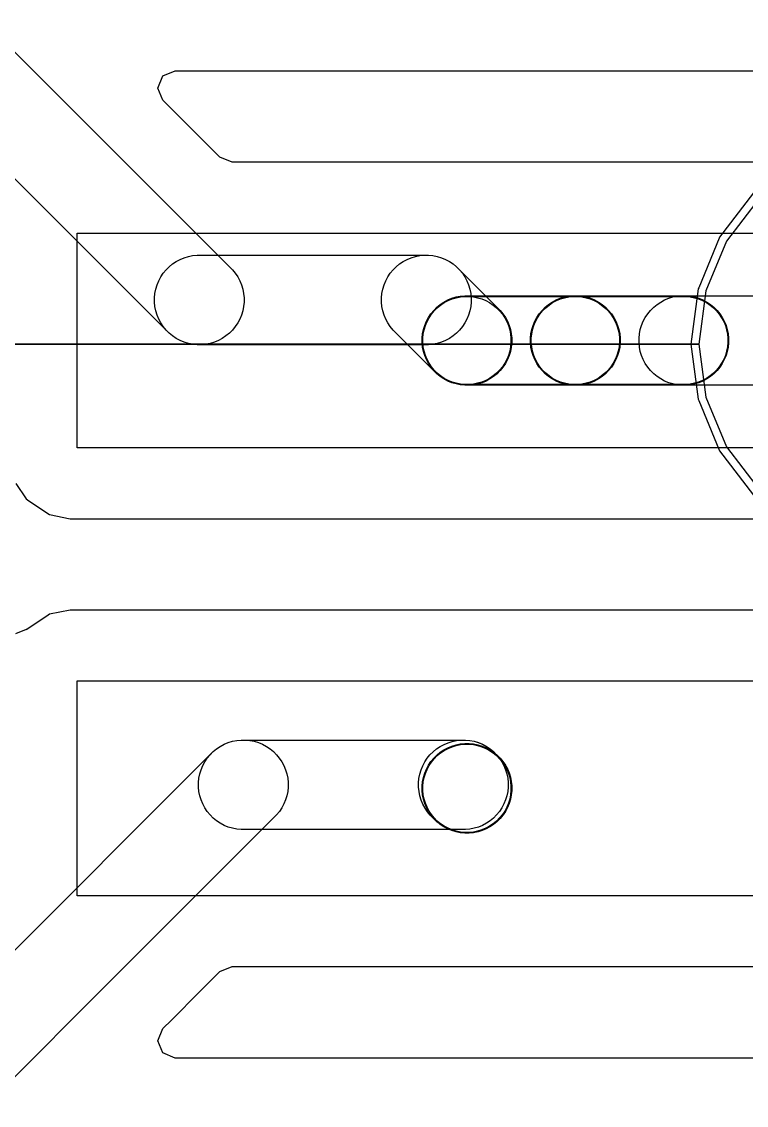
# Model space of a CAD drawing. Extents: x 125179 to 173800, y -108200 to -87800.
# Drawn here: x 144753 to 146807, y -100037 to -96965 of the extents above; entities that cross this region are included whole.
import ezdxf

# ---------------------------------------------------------------- set-up
doc = ezdxf.new("R2010")
doc.units = 0
doc.layers.add('L2D0_Cu1', color=1, linetype='CONTINUOUS')
doc.layers.add('L4D0_Cu2', color=2, linetype='CONTINUOUS')

msp = doc.modelspace()

# ---------------------------------------------------------------- linework, layer by layer
at = {"layer": 'L2D0_Cu1'}
for points in [[(144216.391, -96534.386), (145350.214, -97668.209), (145358.13, -97677.855), (145365.063, -97688.23), (145370.945, -97699.235), (145375.72, -97710.763), (145379.343, -97722.704), (145381.777, -97734.943), (145383, -97747.361), (145383, -97759.839), (145381.777, -97772.257), (145379.343, -97784.496), (145375.72, -97796.437), (145370.945, -97807.965), (145365.063, -97818.97), (145358.13, -97829.345), (145350.214, -97838.991), (145341.391, -97847.814), (145331.745, -97855.73), (145321.37, -97862.663), (145310.365, -97868.545), (145298.837, -97873.32), (145286.896, -97876.943), (145274.657, -97879.377), (145262.239, -97880.6), (145249.761, -97880.6), (145237.343, -97879.377), (145225.104, -97876.943), (145213.163, -97873.32), (145201.635, -97868.545), (145190.63, -97862.663), (145180.255, -97855.73), (145170.609, -97847.814), (144036.786, -96713.991)], [(146924.87, -97363.3), (145349.151, -97363.3), (145314.503, -97348.948), (145153.103, -97187.548), (145138.751, -97152.9), (145153.103, -97118.252), (145187.751, -97103.9), (147139.548, -97103.9)], [(147252.239, -97995.6), (146623.761, -97995.6), (146611.343, -97994.377), (146599.104, -97991.943), (146587.163, -97988.32), (146575.635, -97983.545), (146564.63, -97977.663), (146554.255, -97970.73), (146544.609, -97962.814), (146535.786, -97953.991), (146527.87, -97944.345), (146520.937, -97933.97), (146515.055, -97922.965), (146510.28, -97911.437), (146506.657, -97899.496), (146504.223, -97887.257), (146503, -97874.839), (146503, -97862.361), (146504.223, -97849.943), (146506.657, -97837.704), (146510.28, -97825.763), (146515.055, -97814.235), (146520.937, -97803.23), (146527.87, -97792.855), (146535.786, -97783.209), (146544.609, -97774.386), (146554.255, -97766.47), (146564.63, -97759.537), (146575.635, -97753.655), (146587.163, -97748.88), (146599.104, -97745.257), (146611.343, -97742.823), (146623.761, -97741.6), (147252.239, -97741.6)], [(144736.114, -98274.052), (144765.448, -98317.952), (144769.459, -98320.632), (144823.842, -98356.97), (144831.769, -98362.267), (144890.252, -98373.9), (146898.425, -98373.9)], [(147139.548, -98633.3), (144890.252, -98633.3), (144831.769, -98644.933), (144827.755, -98647.615), (144775.291, -98682.671), (144765.448, -98689.248), (144764.856, -98688.362), (144735.003, -98700.728)], [(144036.772, -100293.624), (145295.594, -99034.399), (145305.239, -99026.482), (145315.613, -99019.548), (145326.617, -99013.664), (145338.144, -99008.887), (145350.085, -99005.262), (145362.323, -99002.826), (145374.741, -99001.601), (145387.219, -99001.599), (145399.637, -99002.82), (145411.876, -99005.253), (145423.817, -99008.873), (145435.347, -99013.646), (145446.352, -99019.527), (145456.729, -99026.458), (145466.376, -99034.372), (145475.201, -99043.194), (145483.118, -99052.839), (145490.052, -99063.213), (145495.936, -99074.217), (145500.713, -99085.744), (145504.338, -99097.685), (145506.774, -99109.923), (145507.999, -99122.341), (145508.001, -99134.819), (145506.78, -99147.237), (145504.347, -99159.476), (145500.727, -99171.417), (145495.954, -99182.947), (145490.073, -99193.952), (145483.142, -99204.329), (145475.228, -99213.976), (144216.406, -100473.201)], [(147139.548, -99903.3), (145187.899, -99903.3), (145153.251, -99888.948), (145138.899, -99854.3), (145153.245, -99819.657), (145177.004, -99795.891), (145257.849, -99715.02), (145314.594, -99658.257), (145349.248, -99643.9), (147139.548, -99643.9)]]:
    msp.add_lwpolyline(points, dxfattribs=at)
for points in [[(144910, -98173.4), (144910, -97563.8), (147119.8, -97563.8), (147119.8, -98173.4)], [(145249.761, -97880.6), (145237.343, -97879.377), (145225.104, -97876.943), (145213.163, -97873.32), (145201.635, -97868.545), (145190.63, -97862.663), (145180.255, -97855.73), (145170.609, -97847.814), (145161.786, -97838.991), (145153.87, -97829.345), (145146.937, -97818.97), (145141.055, -97807.965), (145136.28, -97796.437), (145132.657, -97784.496), (145130.223, -97772.257), (145129, -97759.839), (145129, -97747.361), (145130.223, -97734.943), (145132.657, -97722.704), (145136.28, -97710.763), (145141.055, -97699.235), (145146.937, -97688.23), (145153.87, -97677.855), (145161.786, -97668.209), (145170.609, -97659.386), (145180.255, -97651.47), (145190.63, -97644.537), (145201.635, -97638.655), (145213.163, -97633.88), (145225.104, -97630.257), (145237.343, -97627.823), (145249.761, -97626.6), (145906.239, -97626.6), (145918.657, -97627.823), (145930.896, -97630.257), (145942.837, -97633.88), (145954.365, -97638.655), (145965.37, -97644.537), (145975.745, -97651.47), (145985.391, -97659.386), (145994.214, -97668.209), (146002.13, -97677.855), (146009.063, -97688.23), (146014.945, -97699.235), (146019.72, -97710.763), (146023.343, -97722.704), (146025.777, -97734.943), (146027, -97747.361), (146027, -97759.839), (146025.777, -97772.257), (146023.343, -97784.496), (146019.72, -97796.437), (146014.945, -97807.965), (146009.063, -97818.97), (146002.13, -97829.345), (145994.214, -97838.991), (145985.391, -97847.814), (145975.745, -97855.73), (145965.37, -97862.663), (145954.365, -97868.545), (145942.837, -97873.32), (145930.896, -97876.943), (145918.657, -97879.377), (145906.239, -97880.6)], [(146008.761, -97995.6), (145996.343, -97994.377), (145984.104, -97991.943), (145972.163, -97988.32), (145960.635, -97983.545), (145949.63, -97977.663), (145939.255, -97970.73), (145929.609, -97962.814), (145805.786, -97838.991), (145797.87, -97829.345), (145790.937, -97818.97), (145785.055, -97807.965), (145780.28, -97796.437), (145776.657, -97784.496), (145774.223, -97772.257), (145773, -97759.839), (145773, -97747.361), (145774.223, -97734.943), (145776.657, -97722.704), (145780.28, -97710.763), (145785.055, -97699.235), (145790.937, -97688.23), (145797.87, -97677.855), (145805.786, -97668.209), (145814.609, -97659.386), (145824.255, -97651.47), (145834.63, -97644.537), (145845.635, -97638.655), (145857.163, -97633.88), (145869.104, -97630.257), (145881.343, -97627.823), (145893.761, -97626.6), (145906.239, -97626.6), (145918.657, -97627.823), (145930.896, -97630.257), (145942.837, -97633.88), (145954.365, -97638.655), (145965.37, -97644.537), (145975.745, -97651.47), (145985.391, -97659.386), (146109.214, -97783.209), (146117.13, -97792.855), (146124.063, -97803.23), (146129.945, -97814.235), (146134.72, -97825.763), (146138.343, -97837.704), (146140.777, -97849.943), (146142, -97862.361), (146142, -97874.839), (146140.777, -97887.257), (146138.343, -97899.496), (146134.72, -97911.437), (146129.945, -97922.965), (146124.063, -97933.97), (146117.13, -97944.345), (146109.214, -97953.991), (146100.391, -97962.814), (146090.745, -97970.73), (146080.37, -97977.663), (146069.365, -97983.545), (146057.837, -97988.32), (146045.896, -97991.943), (146033.657, -97994.377), (146021.239, -97995.6)], [(146008.761, -97995.6), (145996.343, -97994.377), (145984.104, -97991.943), (145972.163, -97988.32), (145960.635, -97983.545), (145949.63, -97977.663), (145939.255, -97970.73), (145929.609, -97962.814), (145920.786, -97953.991), (145912.87, -97944.345), (145905.937, -97933.97), (145900.055, -97922.965), (145895.28, -97911.437), (145891.657, -97899.496), (145889.223, -97887.257), (145888, -97874.839), (145888, -97862.361), (145889.223, -97849.943), (145891.657, -97837.704), (145895.28, -97825.763), (145900.055, -97814.235), (145905.937, -97803.23), (145912.87, -97792.855), (145920.786, -97783.209), (145929.609, -97774.386), (145939.255, -97766.47), (145949.63, -97759.537), (145960.635, -97753.655), (145972.163, -97748.88), (145984.104, -97745.257), (145996.343, -97742.823), (146008.761, -97741.6), (146328.739, -97741.6), (146341.157, -97742.823), (146353.396, -97745.257), (146365.337, -97748.88), (146376.865, -97753.655), (146387.87, -97759.537), (146398.245, -97766.47), (146407.891, -97774.386), (146416.714, -97783.209), (146424.63, -97792.855), (146431.563, -97803.23), (146437.445, -97814.235), (146442.22, -97825.763), (146445.843, -97837.704), (146448.277, -97849.943), (146449.5, -97862.361), (146449.5, -97874.839), (146448.277, -97887.257), (146445.843, -97899.496), (146442.22, -97911.437), (146437.445, -97922.965), (146431.563, -97933.97), (146424.63, -97944.345), (146416.714, -97953.991), (146407.891, -97962.814), (146398.245, -97970.73), (146387.87, -97977.663), (146376.865, -97983.545), (146365.337, -97988.32), (146353.396, -97991.943), (146341.157, -97994.377), (146328.739, -97995.6)], [(146008.759, -97993.6), (145996.537, -97992.396), (145984.491, -97990), (145972.738, -97986.435), (145961.391, -97981.735), (145950.56, -97975.945), (145940.348, -97969.122), (145930.854, -97961.331), (145922.169, -97952.646), (145914.378, -97943.152), (145907.555, -97932.94), (145901.765, -97922.109), (145897.065, -97910.762), (145893.5, -97899.009), (145891.104, -97886.963), (145889.9, -97874.741), (145889.9, -97862.459), (145891.104, -97850.237), (145893.5, -97838.191), (145897.065, -97826.438), (145901.765, -97815.091), (145907.555, -97804.26), (145914.378, -97794.048), (145922.169, -97784.554), (145930.854, -97775.869), (145940.348, -97768.078), (145950.56, -97761.255), (145961.391, -97755.465), (145972.738, -97750.765), (145984.491, -97747.2), (145996.537, -97744.804), (146008.759, -97743.6), (146021.141, -97743.6), (146033.363, -97744.804), (146045.409, -97747.2), (146057.162, -97750.765), (146068.509, -97755.465), (146079.34, -97761.255), (146089.552, -97768.078), (146099.046, -97775.869), (146107.731, -97784.554), (146115.522, -97794.048), (146122.345, -97804.26), (146128.135, -97815.091), (146132.835, -97826.438), (146136.4, -97838.191), (146138.796, -97850.237), (146140, -97862.459), (146140, -97874.741), (146138.796, -97886.963), (146136.4, -97899.009), (146132.835, -97910.762), (146128.135, -97922.109), (146122.345, -97932.94), (146115.522, -97943.152), (146107.731, -97952.646), (146099.046, -97961.331), (146089.552, -97969.122), (146079.34, -97975.945), (146068.509, -97981.735), (146057.162, -97986.435), (146045.409, -97990), (146033.363, -97992.396), (146021.141, -97993.6)], [(146008.859, -97993.6), (145996.637, -97992.396), (145984.591, -97990), (145972.838, -97986.435), (145961.491, -97981.735), (145950.66, -97975.945), (145940.448, -97969.122), (145930.954, -97961.331), (145922.269, -97952.646), (145914.478, -97943.152), (145907.655, -97932.94), (145901.865, -97922.109), (145897.165, -97910.762), (145893.6, -97899.009), (145891.204, -97886.963), (145890, -97874.741), (145890, -97862.459), (145891.204, -97850.237), (145893.6, -97838.191), (145897.165, -97826.438), (145901.865, -97815.091), (145907.655, -97804.26), (145914.478, -97794.048), (145922.269, -97784.554), (145930.954, -97775.869), (145940.448, -97768.078), (145950.66, -97761.255), (145961.491, -97755.465), (145972.838, -97750.765), (145984.591, -97747.2), (145996.637, -97744.804), (146008.859, -97743.6), (146328.641, -97743.6), (146340.863, -97744.804), (146352.909, -97747.2), (146364.662, -97750.765), (146376.009, -97755.465), (146386.84, -97761.255), (146397.052, -97768.078), (146406.546, -97775.869), (146415.231, -97784.554), (146423.022, -97794.048), (146429.845, -97804.26), (146435.635, -97815.091), (146440.335, -97826.438), (146443.9, -97838.191), (146446.296, -97850.237), (146447.5, -97862.459), (146447.5, -97874.741), (146446.296, -97886.963), (146443.9, -97899.009), (146440.335, -97910.762), (146435.635, -97922.109), (146429.845, -97932.94), (146423.022, -97943.152), (146415.231, -97952.646), (146406.546, -97961.331), (146397.052, -97969.122), (146386.84, -97975.945), (146376.009, -97981.735), (146364.662, -97986.435), (146352.909, -97990), (146340.863, -97992.396), (146328.641, -97993.6)], [(146316.261, -97995.6), (146303.843, -97994.377), (146291.604, -97991.943), (146279.663, -97988.32), (146268.135, -97983.545), (146257.13, -97977.663), (146246.755, -97970.73), (146237.109, -97962.814), (146228.286, -97953.991), (146220.37, -97944.345), (146213.437, -97933.97), (146207.555, -97922.965), (146202.78, -97911.437), (146199.157, -97899.496), (146196.723, -97887.257), (146195.5, -97874.839), (146195.5, -97862.361), (146196.723, -97849.943), (146199.157, -97837.704), (146202.78, -97825.763), (146207.555, -97814.235), (146213.437, -97803.23), (146220.37, -97792.855), (146228.286, -97783.209), (146237.109, -97774.386), (146246.755, -97766.47), (146257.13, -97759.537), (146268.135, -97753.655), (146279.663, -97748.88), (146291.604, -97745.257), (146303.843, -97742.823), (146316.261, -97741.6), (146636.239, -97741.6), (146648.657, -97742.823), (146660.896, -97745.257), (146672.837, -97748.88), (146684.365, -97753.655), (146695.37, -97759.537), (146705.745, -97766.47), (146715.391, -97774.386), (146724.214, -97783.209), (146732.13, -97792.855), (146739.063, -97803.23), (146744.945, -97814.235), (146749.72, -97825.763), (146753.343, -97837.704), (146755.777, -97849.943), (146757, -97862.361), (146757, -97874.839), (146755.777, -97887.257), (146753.343, -97899.496), (146749.72, -97911.437), (146744.945, -97922.965), (146739.063, -97933.97), (146732.13, -97944.345), (146724.214, -97953.991), (146715.391, -97962.814), (146705.745, -97970.73), (146695.37, -97977.663), (146684.365, -97983.545), (146672.837, -97988.32), (146660.896, -97991.943), (146648.657, -97994.377), (146636.239, -97995.6)], [(146316.359, -97993.6), (146304.137, -97992.396), (146292.091, -97990), (146280.338, -97986.435), (146268.991, -97981.735), (146258.16, -97975.945), (146247.948, -97969.122), (146238.454, -97961.331), (146229.769, -97952.646), (146221.978, -97943.152), (146215.155, -97932.94), (146209.365, -97922.109), (146204.665, -97910.762), (146201.1, -97899.009), (146198.704, -97886.963), (146197.5, -97874.741), (146197.5, -97862.459), (146198.704, -97850.237), (146201.1, -97838.191), (146204.665, -97826.438), (146209.365, -97815.091), (146215.155, -97804.26), (146221.978, -97794.048), (146229.769, -97784.554), (146238.454, -97775.869), (146247.948, -97768.078), (146258.16, -97761.255), (146268.991, -97755.465), (146280.338, -97750.765), (146292.091, -97747.2), (146304.137, -97744.804), (146316.359, -97743.6), (146636.141, -97743.6), (146648.363, -97744.804), (146660.409, -97747.2), (146672.162, -97750.765), (146683.509, -97755.465), (146694.34, -97761.255), (146704.552, -97768.078), (146714.046, -97775.869), (146722.731, -97784.554), (146730.522, -97794.048), (146737.345, -97804.26), (146743.135, -97815.091), (146747.835, -97826.438), (146751.4, -97838.191), (146753.796, -97850.237), (146755, -97862.459), (146755, -97874.741), (146753.796, -97886.963), (146751.4, -97899.009), (146747.835, -97910.762), (146743.135, -97922.109), (146737.345, -97932.94), (146730.522, -97943.152), (146722.731, -97952.646), (146714.046, -97961.331), (146704.552, -97969.122), (146694.34, -97975.945), (146683.509, -97981.735), (146672.162, -97986.435), (146660.409, -97990), (146648.363, -97992.396), (146636.141, -97993.6)], [(144910, -99443.4), (144910, -98833.8), (147119.8, -98833.8), (147119.8, -99443.4)], [(145374.761, -99255.6), (145362.343, -99254.377), (145350.104, -99251.943), (145338.163, -99248.32), (145326.635, -99243.545), (145315.63, -99237.663), (145305.255, -99230.73), (145295.609, -99222.814), (145286.786, -99213.991), (145278.87, -99204.345), (145271.937, -99193.97), (145266.055, -99182.965), (145261.28, -99171.437), (145257.657, -99159.496), (145255.223, -99147.257), (145254, -99134.839), (145254, -99122.361), (145255.223, -99109.943), (145257.657, -99097.704), (145261.28, -99085.763), (145266.055, -99074.235), (145271.937, -99063.23), (145278.87, -99052.855), (145286.786, -99043.209), (145295.609, -99034.386), (145305.255, -99026.47), (145315.63, -99019.537), (145326.635, -99013.655), (145338.163, -99008.88), (145350.104, -99005.257), (145362.343, -99002.823), (145374.761, -99001.6), (146011.239, -99001.6), (146023.657, -99002.823), (146035.896, -99005.257), (146047.837, -99008.88), (146059.365, -99013.655), (146070.37, -99019.537), (146080.745, -99026.47), (146090.391, -99034.386), (146099.214, -99043.209), (146107.13, -99052.855), (146114.063, -99063.23), (146119.945, -99074.235), (146124.72, -99085.763), (146128.343, -99097.704), (146130.777, -99109.943), (146132, -99122.361), (146132, -99134.839), (146130.777, -99147.257), (146128.343, -99159.496), (146124.72, -99171.437), (146119.945, -99182.965), (146114.063, -99193.97), (146107.13, -99204.345), (146099.214, -99213.991), (146090.391, -99222.814), (146080.745, -99230.73), (146070.37, -99237.663), (146059.365, -99243.545), (146047.837, -99248.32), (146035.896, -99251.943), (146023.657, -99254.377), (146011.239, -99255.6)], [(146009.399, -99265.53), (145996.975, -99264.369), (145984.724, -99261.996), (145972.766, -99258.434), (145961.213, -99253.717), (145950.179, -99247.89), (145939.769, -99241.01), (145930.084, -99233.142), (145911.216, -99214.463), (145903.252, -99204.857), (145896.267, -99194.517), (145890.33, -99183.542), (145885.496, -99172.038), (145881.814, -99160.115), (145879.318, -99147.889), (145878.033, -99135.477), (145877.97, -99122.999), (145879.131, -99110.575), (145881.504, -99098.324), (145885.066, -99086.366), (145889.783, -99074.813), (145895.61, -99063.779), (145902.49, -99053.369), (145910.358, -99043.684), (145919.137, -99034.816), (145928.743, -99026.852), (145939.083, -99019.867), (145950.058, -99013.93), (145961.562, -99009.096), (145973.485, -99005.414), (145985.711, -99002.918), (145998.123, -99001.633), (146010.601, -99001.57), (146023.025, -99002.731), (146035.276, -99005.104), (146047.234, -99008.666), (146058.787, -99013.383), (146069.821, -99019.21), (146080.231, -99026.09), (146089.916, -99033.958), (146108.784, -99052.637), (146116.748, -99062.243), (146123.733, -99072.583), (146129.67, -99083.558), (146134.504, -99095.062), (146138.186, -99106.985), (146140.682, -99119.211), (146141.967, -99131.623), (146142.03, -99144.101), (146140.869, -99156.525), (146138.496, -99168.776), (146134.934, -99180.734), (146130.217, -99192.287), (146124.39, -99203.321), (146117.51, -99213.731), (146109.642, -99223.416), (146100.863, -99232.284), (146091.257, -99240.248), (146080.917, -99247.233), (146069.942, -99253.17), (146058.438, -99258.004), (146046.515, -99261.686), (146034.289, -99264.182), (146021.877, -99265.467)], [(146008.761, -99265.6), (145996.343, -99264.377), (145984.104, -99261.943), (145972.163, -99258.32), (145960.635, -99253.545), (145949.63, -99247.663), (145939.255, -99240.73), (145929.609, -99232.814), (145920.786, -99223.991), (145912.87, -99214.345), (145905.937, -99203.97), (145900.055, -99192.965), (145895.28, -99181.437), (145891.657, -99169.496), (145889.223, -99157.257), (145888, -99144.839), (145888, -99132.261), (145889.223, -99119.843), (145891.657, -99107.604), (145895.28, -99095.663), (145900.055, -99084.135), (145905.937, -99073.13), (145912.87, -99062.755), (145920.786, -99053.109), (145929.609, -99044.286), (145939.255, -99036.37), (145949.63, -99029.437), (145960.635, -99023.555), (145972.163, -99018.78), (145984.104, -99015.157), (145996.343, -99012.723), (146008.761, -99011.5), (146021.239, -99011.5), (146033.657, -99012.723), (146045.896, -99015.157), (146057.837, -99018.78), (146069.365, -99023.555), (146080.37, -99029.437), (146090.745, -99036.37), (146100.391, -99044.286), (146109.214, -99053.109), (146117.13, -99062.755), (146124.063, -99073.13), (146129.945, -99084.135), (146134.72, -99095.663), (146138.343, -99107.604), (146140.777, -99119.843), (146142, -99132.261), (146142, -99144.839), (146140.777, -99157.257), (146138.343, -99169.496), (146134.72, -99181.437), (146129.945, -99192.965), (146124.063, -99203.97), (146117.13, -99214.345), (146109.214, -99223.991), (146100.391, -99232.814), (146090.745, -99240.73), (146080.37, -99247.663), (146069.365, -99253.545), (146057.837, -99258.32), (146045.896, -99261.943), (146033.657, -99264.377), (146021.239, -99265.6)], [(146008.759, -99263.6), (145996.537, -99262.396), (145984.491, -99260), (145972.738, -99256.435), (145961.391, -99251.735), (145950.56, -99245.945), (145940.348, -99239.122), (145930.854, -99231.331), (145922.169, -99222.646), (145914.378, -99213.152), (145907.555, -99202.94), (145901.765, -99192.109), (145897.065, -99180.762), (145893.5, -99169.009), (145891.104, -99156.963), (145889.9, -99144.741), (145889.9, -99132.459), (145891.104, -99120.237), (145893.5, -99108.191), (145897.065, -99096.438), (145901.765, -99085.091), (145907.555, -99074.26), (145914.378, -99064.048), (145922.169, -99054.554), (145930.954, -99045.769), (145940.448, -99037.978), (145950.66, -99031.155), (145961.491, -99025.365), (145972.838, -99020.665), (145984.591, -99017.1), (145996.637, -99014.704), (146008.859, -99013.5), (146021.141, -99013.5), (146033.363, -99014.704), (146045.409, -99017.1), (146057.162, -99020.665), (146068.509, -99025.365), (146079.34, -99031.155), (146089.552, -99037.978), (146099.046, -99045.769), (146107.731, -99054.454), (146115.522, -99063.948), (146122.345, -99074.16), (146128.135, -99084.991), (146132.835, -99096.338), (146136.4, -99108.091), (146138.796, -99120.137), (146140, -99132.359), (146140, -99144.641), (146138.796, -99156.863), (146136.4, -99168.909), (146132.835, -99180.662), (146128.135, -99192.009), (146122.345, -99202.84), (146115.522, -99213.052), (146107.731, -99222.546), (146098.946, -99231.331), (146089.452, -99239.122), (146079.24, -99245.945), (146068.409, -99251.735), (146057.062, -99256.435), (146045.309, -99260), (146033.263, -99262.396), (146021.041, -99263.6)], [(146008.859, -99263.6), (145996.637, -99262.396), (145984.591, -99260), (145972.838, -99256.435), (145961.491, -99251.735), (145950.66, -99245.945), (145940.448, -99239.122), (145930.954, -99231.331), (145922.269, -99222.646), (145914.478, -99213.152), (145907.655, -99202.94), (145901.865, -99192.109), (145897.165, -99180.762), (145893.6, -99169.009), (145891.204, -99156.963), (145890, -99144.741), (145890, -99132.359), (145891.204, -99120.137), (145893.6, -99108.091), (145897.165, -99096.338), (145901.865, -99084.991), (145907.655, -99074.16), (145914.478, -99063.948), (145922.269, -99054.454), (145930.954, -99045.769), (145940.448, -99037.978), (145950.66, -99031.155), (145961.491, -99025.365), (145972.838, -99020.665), (145984.591, -99017.1), (145996.637, -99014.704), (146008.859, -99013.5), (146021.141, -99013.5), (146033.363, -99014.704), (146045.409, -99017.1), (146057.162, -99020.665), (146068.509, -99025.365), (146079.34, -99031.155), (146089.552, -99037.978), (146099.046, -99045.769), (146107.731, -99054.454), (146115.522, -99063.948), (146122.345, -99074.16), (146128.135, -99084.991), (146132.835, -99096.338), (146136.4, -99108.091), (146138.796, -99120.137), (146140, -99132.359), (146140, -99144.741), (146138.796, -99156.963), (146136.4, -99169.009), (146132.835, -99180.762), (146128.135, -99192.109), (146122.345, -99202.94), (146115.522, -99213.152), (146107.731, -99222.646), (146099.046, -99231.331), (146089.552, -99239.122), (146079.34, -99245.945), (146068.509, -99251.735), (146057.162, -99256.435), (146045.409, -99260), (146033.363, -99262.396), (146021.141, -99263.6)]]:
    msp.add_lwpolyline(points, close=True, dxfattribs=at)
at = {"layer": 'L4D0_Cu2'}
for points in [[(156400, -97313.945), (147397.549, -97313.945), (147261.621, -97296.05), (147256, -97295.31), (147250.379, -97296.05), (147110.653, -97314.445), (147110.652, -97314.445), (147105.033, -97315.185), (146964.355, -97373.456), (146959.857, -97376.907), (146959.856, -97376.908), (146925.416, -97403.335), (146843.552, -97466.152), (146750.856, -97586.955), (146692.585, -97727.633), (146672.71, -97878.6), (140497.611, -97878.6), (141080.234, -97296.05), (141591.6, -96784.749), (156400, -96784.749)], [(146827.718, -97450.318), (146731.464, -97575.759), (146730.237, -97578.722), (146730.235, -97578.725), (146672.184, -97718.872), (146672.183, -97718.876), (146670.956, -97721.838), (146650.318, -97878.6), (140529.009, -97878.6)], [(140497.611, -97878.6), (146672.71, -97878.6), (146692.585, -98029.567), (146750.856, -98170.245), (146843.552, -98291.048)], [(140529.009, -97878.6), (146650.318, -97878.6), (146670.956, -98035.362), (146672.183, -98038.324), (146672.184, -98038.328), (146722.748, -98160.399), (146731.464, -98181.441), (146827.718, -98306.882)]]:
    msp.add_lwpolyline(points, dxfattribs=at)

doc.saveas('drawing.dxf')
